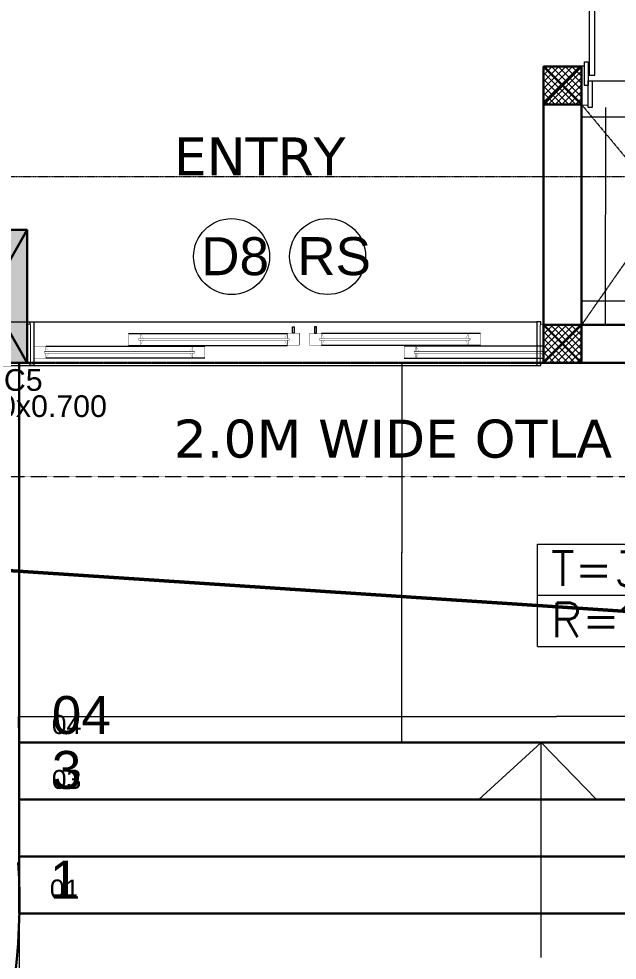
# Model space of a CAD drawing. Header units: inches. Extents: x 6 to 183294, y -48183 to 78918.
# Drawn here: x 154924 to 158074, y 33444 to 38401 of the extents above; entities that cross this region are included whole.
import ezdxf
from ezdxf.enums import TextEntityAlignment as Align

# ---------------------------------------------------------------- set-up
doc = ezdxf.new("R2010")
doc.units = ezdxf.units.IN
doc.header["$MEASUREMENT"] = 0
doc.set_wipeout_variables(frame=1)
doc.header["$PDMODE"] = 35
for name, pattern in [('( Hidden )', [0.375, 0.25, -0.125]), ('DASH', [0.35, 0.25, -0.1]), ('HIDDEN', [0.375, 0.25, -0.125]), ('PHANTOM2', [1.25, 0.625, -0.125, 0.125, -0.125, 0.125, -0.125])]:
    doc.linetypes.add(name, pattern=pattern)
for name, color, linetype, lineweight in [('asl comments 12-01-2023', 8, 'Continuous', 0), ('SDA_COL NO. DETAILS', 8, 'Continuous', 0), ('SDA_COMMENTS', 8, 'Continuous', 0), ('SDA_DIM', 8, 'Continuous', 5), ('SDA_DOOR', 2, 'Continuous', 5), ('SDA_PLAN', 8, 'Continuous', 0), ('SDA_PROJECTIONS', 8, 'HIDDEN', 0), ('SDA_RCC', 1, 'Continuous', 30), ('SDA_SCHEDULES', 8, 'Continuous', 0), ('SDA_SECTION LINE', 8, 'Continuous', 0), ('SDA_TEXT_DETAILS', 8, 'Continuous', 0), ('SDA_VOID', 8, 'HIDDEN', 0), ('SDA_WALL', 7, 'Continuous', 30), ('Substation', 7, 'Continuous', 0)]:
    doc.layers.add(name, color=color, linetype=linetype, lineweight=lineweight)
doc.layers.add('S-COLUMN', color=1, linetype='Continuous')
doc.layers.add('SDA_TEXT', color=21, linetype='Continuous')
doc.styles.add('AR', font='arial.ttf')
doc.styles.add('arial', font='verdana.ttf')
doc.styles.get("Standard").update_dxf_attribs({"font": 'txt.shx'})
doc.dimstyles.new('SDA-100', dxfattribs={"dimtxt": 0.2, "dimasz": 0.18, "dimexe": 0.18, "dimexo": 0.0625, "dimgap": 0.015, "dimtad": 0, "dimzin": 0, "dimdsep": 46, "dimtxsty": 'Standard', "dimblk": 'ARCHTICK', "dimcen": 0.09, "dimclrd": 27, "dimclre": 27, "dimclrt": 21, "dimadec": 0, "dimazin": 0, "dimtfac": 1, "dimtofl": 0, "dimtmove": 1, "dimatfit": 3, "dimfxl": 0, "dimtolj": 1, "dimtzin": 0, "dimlwd": -1, "dimlwe": -1, "dimarcsym": 0})
doc.dimstyles.new('SDA-50', dxfattribs={"dimtxt": 0.1, "dimasz": 0.05, "dimexe": 0.09, "dimexo": 0.009, "dimgap": 0, "dimtad": 0, "dimzin": 0, "dimdsep": 46, "dimtxsty": 'Standard', "dimblk": 'ARCHTICK', "dimcen": 0.1, "dimclrd": 27, "dimclre": 27, "dimclrt": 21, "dimadec": 0, "dimazin": 0, "dimtfac": 1, "dimtofl": 0, "dimtmove": 1, "dimatfit": 3, "dimfxl": 0, "dimtolj": 1, "dimtzin": 0, "dimlwd": -1, "dimlwe": -1, "dimarcsym": 0})

# ---------------------------------------------------------------- blocks, each defined once
blk = doc.blocks.new('*U204')
blk.add_circle((0.2, 0.2), 0.2)
at = {"style": 'AR'}
blk.add_attdef('DOOR', (0.0399, 0.102), '', height=0.2, dxfattribs=at)
blk = doc.blocks.new('*U208')
blk.add_circle((0.2, 0.2), 0.2)
at = {"style": 'AR'}
blk.add_attdef('DOOR', (0.0399, 0.102), '', height=0.2, dxfattribs=at)
blk = doc.blocks.new('A$C7A0A1DC5')
blk.add_wipeout([(0, 1), (1, 1), (1, 0), (0, 0)]).dxf.layer = 'SDA_RCC'
at = {"layer": 'SDA_RCC', "lineweight": 5}
h = blk.add_hatch(dxfattribs=at)
h.set_pattern_fill('ANSI37', color=252, scale=0.04, style=0)
h.set_pattern_definition([(45, (0, 0), (-0.089803, 0.089803), []), (135, (0, 0), (-0.089803, -0.089803), [])])
h.paths.add_polyline_path([(0, 1), (1, 1), (1, 0), (0, 0)])
at = {"layer": 'SDA_RCC'}
for p, q in [((0, 1), (1, 0)), ((1, 1), (0, 0))]:
    blk.add_line(p, q, dxfattribs=at)
blk.add_lwpolyline([(0, 1), (1, 1), (1, 0), (0, 0)], close=True, dxfattribs=at)
blk = doc.blocks.new('A$C06CD1293')
for p, q in [((0, 0.5498), (1.2, 0.5498)), ((0, 0.0098), (0, 0.5498)), ((1.2, 0.0098), (1.2, 0.5498)), ((0, 0.2798), (1.2, 0.2798)), ((0, 0.0098), (1.2, 0.0098))]:
    blk.add_line(p, q)
for s, p in [('T=', (0.072, 0.3301)), ('R=', (0.072, 0.0601))]:
    blk.add_text(s, height=0.18).set_placement(p)
at = {"width": 0.85}
for tag, p in [('TREAD', (0.407, 0.3292)), ('RISER', (0.407, 0.0592))]:
    blk.add_attdef(tag, p, '', height=0.18, dxfattribs=at)
blk = doc.blocks.new('_ArchTick')
at = {"color": 0, "const_width": 0.15}
blk.add_lwpolyline([(-0.5, -0.5), (0.5, 0.5)], dxfattribs=at)
blk = doc.blocks.new('*D886')
at = {"layer": 'Defpoints', "color": 0}
for p in [(157887.1, 37885.8), (157887.1, 37885.8), (158697.1, 37885.7)]:
    blk.add_point(p, dxfattribs=at)
at = {"layer": 'SDA_COMMENTS'}
for p, q in [((157887.1, 37885.8), (157887.1, 37885.8)), ((157887.1, 37885.8), (158291.9, 37885.8)), ((158697.1, 37885.8), (158292.3, 37885.8)), ((158697.1, 37885.7), (158697.1, 37885.8))]:
    blk.add_line(p, q, dxfattribs=at)
at = {"layer": 'SDA_COMMENTS', "xscale": 0.05, "yscale": 0.05, "zscale": 0.05, "rotation": 180}
blk.add_blockref('_ArchTick', (157887.1, 37885.8), dxfattribs=at)
at = {"layer": 'SDA_COMMENTS', "xscale": 0.05, "yscale": 0.05, "zscale": 0.05}
blk.add_blockref('_ArchTick', (158697.1, 37885.8), dxfattribs=at)
at = {"layer": 'SDA_COMMENTS', "insert": (158292.1, 37885.8), "char_height": 0.1, "attachment_point": 5}
blk.add_mtext('\\A1;809.93', dxfattribs=at)
blk = doc.blocks.new('COL NOS DETAIL 9 JUNE')
at = {"layer": 'SDA_COL NO. DETAILS', "ltscale": 0.8, "style": 'AR'}
for s, p in [('C5', (80.7278, -124.5189)), ('0.400x0.700', (80.3915, -124.6567))]:
    blk.add_text(s, height=0.1143, dxfattribs=at).set_placement(p, align=Align.TOP_LEFT)
blk = doc.blocks.new('*D716')
at = {"layer": 'Defpoints', "color": 0}
for p in [(158652.9, 36915.4), (157887.1, 36790), (158652.9, 36790)]:
    blk.add_point(p, dxfattribs=at)
at = {"layer": 'SDA_DIM', "color": 27}
for p, q in [((157887.1, 36790), (157887.1, 36915.6)), ((157887.1, 36915.4), (158269.5, 36915.4)), ((158652.9, 36915.4), (158270.5, 36915.4)), ((158652.9, 36790), (158652.9, 36915.6))]:
    blk.add_line(p, q, dxfattribs=at)
at = {"layer": 'SDA_DIM', "color": 27, "xscale": 0.18, "yscale": 0.18, "zscale": 0.18, "rotation": 180}
blk.add_blockref('_ArchTick', (157887.1, 36915.4), dxfattribs=at)
at = {"layer": 'SDA_DIM', "color": 27, "xscale": 0.18, "yscale": 0.18, "zscale": 0.18}
blk.add_blockref('_ArchTick', (158652.9, 36915.4), dxfattribs=at)
at = {"layer": 'SDA_DIM', "color": 21, "insert": (158270, 36915.4), "char_height": 0.2, "attachment_point": 5}
blk.add_mtext('\\A1;765.76', dxfattribs=at)
blk = doc.blocks.new('*D717')
at = {"layer": 'Defpoints', "color": 0}
for p in [(157887.2, 37950), (158013.4, 37950), (157887.1, 36790)]:
    blk.add_point(p, dxfattribs=at)
at = {"layer": 'SDA_DIM', "color": 27}
for p, q in [((157887.3, 37950), (158013.6, 37950)), ((158013.4, 37950), (158013.4, 37370.5)), ((158013.4, 36790), (158013.4, 37369.5)), ((157887.2, 36790), (158013.6, 36790))]:
    blk.add_line(p, q, dxfattribs=at)
at = {"layer": 'SDA_DIM', "color": 27, "xscale": 0.18, "yscale": 0.18, "zscale": 0.18}
for p, rotation in [((158013.4, 37950), 90), ((158013.4, 36790), 270)]:
    blk.add_blockref('_ArchTick', p, dxfattribs=dict(at, rotation=rotation))
at = {"layer": 'SDA_DIM', "color": 21, "insert": (158013.4, 37370), "char_height": 0.2, "attachment_point": 5, "rotation": 90}
blk.add_mtext('\\A1;1160.01', dxfattribs=at)
blk = doc.blocks.new('*D740')
at = {"layer": 'Defpoints', "color": 0}
for p in [(160585.9, 34727.5), (154921.4, 34666.6), (160585.9, 34665.5)]:
    blk.add_point(p, dxfattribs=at)
at = {"layer": 'SDA_DIM', "color": 27}
for p, q in [((154921.4, 34666.6), (154921.4, 34727.7)), ((154921.4, 34727.5), (157753.1, 34727.5)), ((160585.9, 34727.5), (157754.2, 34727.5)), ((160585.9, 34665.5), (160585.9, 34727.7))]:
    blk.add_line(p, q, dxfattribs=at)
at = {"layer": 'SDA_DIM', "color": 27, "xscale": 0.18, "yscale": 0.18, "zscale": 0.18, "rotation": 180}
blk.add_blockref('_ArchTick', (154921.4, 34727.5), dxfattribs=at)
at = {"layer": 'SDA_DIM', "color": 27, "xscale": 0.18, "yscale": 0.18, "zscale": 0.18}
blk.add_blockref('_ArchTick', (160585.9, 34727.5), dxfattribs=at)
at = {"layer": 'SDA_DIM', "color": 21, "insert": (157753.6, 34727.5), "char_height": 0.2, "attachment_point": 5}
blk.add_mtext('\\A1;5664.51', dxfattribs=at)
blk = doc.blocks.new('*D741')
at = {"layer": 'Defpoints', "color": 0}
for p in [(154926.2, 33690), (160865.7, 33690), (160865.7, 33013.5)]:
    blk.add_point(p, dxfattribs=at)
at = {"layer": 'SDA_DIM', "color": 27}
for p, q in [((154926.2, 33689.9), (154926.2, 33013.3)), ((160865.7, 33689.9), (160865.7, 33013.3)), ((154926.2, 33013.5), (157895.3, 33013.5)), ((160865.7, 33013.5), (157896.6, 33013.5))]:
    blk.add_line(p, q, dxfattribs=at)
at = {"layer": 'SDA_DIM', "color": 27, "xscale": 0.18, "yscale": 0.18, "zscale": 0.18, "rotation": 180}
blk.add_blockref('_ArchTick', (154926.2, 33013.5), dxfattribs=at)
at = {"layer": 'SDA_DIM', "color": 27, "xscale": 0.18, "yscale": 0.18, "zscale": 0.18}
blk.add_blockref('_ArchTick', (160865.7, 33013.5), dxfattribs=at)
at = {"layer": 'SDA_DIM', "color": 21, "insert": (157895.9, 33013.5), "char_height": 0.2, "attachment_point": 5}
blk.add_mtext('\\A1;5939.45', dxfattribs=at)
blk = doc.blocks.new('*D744')
at = {"layer": 'Defpoints', "color": 0}
for p in [(157759, 36590), (156940.8, 34590), (157759, 34590)]:
    blk.add_point(p, dxfattribs=at)
at = {"layer": 'SDA_DIM', "color": 27}
for p, q in [((157758.9, 36590), (156940.7, 36590)), ((156940.8, 36590), (156940.8, 35590.5)), ((156940.8, 34590), (156940.8, 35589.4)), ((157758.9, 34590), (156940.7, 34590))]:
    blk.add_line(p, q, dxfattribs=at)
at = {"layer": 'SDA_DIM', "color": 27, "xscale": 0.18, "yscale": 0.18, "zscale": 0.18}
for p, rotation in [((156940.8, 36590), 90), ((156940.8, 34590), 270)]:
    blk.add_blockref('_ArchTick', p, dxfattribs=dict(at, rotation=rotation))
at = {"layer": 'SDA_DIM', "color": 21, "insert": (156940.8, 35590), "char_height": 0.2, "attachment_point": 5, "rotation": 90}
blk.add_mtext('\\A1;2000.00', dxfattribs=at)
blk = doc.blocks.new('column')
at = {"layer": 'SDA_RCC'}
h = blk.add_hatch(color=252, dxfattribs=at)
h.dxf.hatch_style = 1
h.paths.add_polyline_path([(-0.5, 0.5), (-0.5, -0.5), (0.5, -0.5), (0.5, 0.5)])
for p, q in [((-0.5, 0.5), (-0.5, -0.5)), ((0.5, 0.5), (-0.5, 0.5)), ((-0.5, -0.5), (0.5, 0.5)), ((0.5, -0.5), (-0.5, 0.5)), ((0.5, -0.5), (0.5, 0.5)), ((-0.5, -0.5), (0.5, -0.5))]:
    blk.add_line(p, q, dxfattribs=at)
blk = doc.blocks.new('NEW COLS 9 JUNE')
at = {"layer": 'S-COLUMN', "xscale": 0.6999999999998181, "yscale": 0.3999999999996362, "rotation": 90}
blk.add_blockref('column', (80.6553, -124.1354, -197.598), dxfattribs=at)
blk = doc.blocks.new('*U236')
at = {"linetype": 'Continuous'}
blk.add_wipeout([(0.75, 0.175), (0.735, 0.175), (0.735, 0.2), (0.015, 0.2), (0.015, 0.175), (0, 0.175), (0, -0.025), (0.035, -0.025), (0.035, -0.04), (0.715, -0.04), (0.715, -0.025), (0.75, -0.025)], dxfattribs=at).dxf.layer = 'SDA_DOOR'
at = {"layer": 'SDA_DOOR', "color": 7, "linetype": 'Continuous', "lineweight": 30}
for p, q in [((0, 0.175), (0, -0.025)), ((0.75, 0.175), (0.75, -0.025))]:
    blk.add_line(p, q, dxfattribs=at)
at = {"layer": 'SDA_DOOR', "linetype": 'Continuous'}
blk.add_line((0.715, 0.1), (0.035, 0.1), dxfattribs=at)
for points in [[(0.68, 0.8), (0.71, 0.8), (0.71, 0.13), (0.68, 0.13)], [(0.015, 0.075), (0.015, 0.2), (0.035, 0.2), (0.035, 0.075)], [(0.735, 0.075), (0.735, 0.2), (0.715, 0.2), (0.715, 0.075)], [(0.035, -0.04), (0.035, 0.1), (0.055, 0.1), (0.055, -0.04)], [(0.715, -0.04), (0.715, 0.1), (0.695, 0.1), (0.695, -0.04)]]:
    blk.add_lwpolyline(points, close=True, dxfattribs=at)
at = {"layer": 'SDA_DOOR', "linetype": '( Hidden )', "ltscale": 0.25}
blk.add_arc((0.71, 0.13), 0.6707, 92.5638, 182.5638, dxfattribs=at)

msp = doc.modelspace()

# ---------------------------------------------------------------- linework, layer by layer
at = {"elevation": -197133.873}
msp.add_lwpolyline([(154967.702, 36589.968), (154982.702, 36589.968), (154982.702, 36789.968), (154967.702, 36789.968)], close=True, dxfattribs=at)
at = {"layer": 'asl comments 12-01-2023', "elevation": -197133.873}
msp.add_lwpolyline([(119377.67, 63247.632), (132232.862, 63247.636), (132232.862, 64807.636), (139711.2, 64807.636), (139711.2, 66208.336), (142228.703, 66208.324), (142228.712, 68307.636), (149143.243, 68307.636), (149143.243, 66887.636), (155075.207, 66887.635), (159065.823, 36589.341), (122898.097, 36589.339), (119377.67, 63247.632)], dxfattribs=at)
at = {"layer": 'SDA_DOOR', "color": 252, "lineweight": 0}
for p, q in [((154722.133, 36804.968, -197133.873), (157652.133, 36804.969, -197133.873)), ((154622.133, 36574.968, -197133.873), (157652.133, 36574.969, -197133.873))]:
    msp.add_line(p, q, dxfattribs=at)
at = {"layer": 'SDA_DOOR', "lineweight": 0}
for p, q in [((155500.702, 36744.816, -197133.873), (156337.702, 36744.816, -197133.873)), ((157354.133, 36744.816, -197133.873), (156517.133, 36744.816, -197133.873)), ((155065.702, 36677.412, -197133.873), (155902.702, 36676.816, -197133.873)), ((155500.702, 36681.489, -197133.873), (156337.702, 36681.489, -197133.873)), ((157354.133, 36681.489, -197133.873), (156517.133, 36681.489, -197133.873)), ((155902.702, 36613.816, -197133.873), (155065.702, 36613.816, -197133.873))]:
    msp.add_line(p, q, dxfattribs=at)
at = {"layer": 'SDA_DOOR', "linetype": 'Continuous', "elevation": -197133.873}
msp.add_lwpolyline([(154982.702, 36574.968), (154982.702, 36804.968), (155002.702, 36804.968), (155002.702, 36574.968)], close=True, dxfattribs=at)
at = {"layer": 'SDA_DOOR', "lineweight": 0, "elevation": -197133.873}
for points, const_width in [([(155563.702, 36718.316), (155563.702, 36745.412), (155500.702, 36745.412), (155500.702, 36682.412), (155563.702, 36682.412), (155563.702, 36708.316)], 2), ([(155563.702, 36744.816), (155578.702, 36718.316), (155563.702, 36718.316), (155563.702, 36744.816)], 1), ([(156337.702, 36744.816), (156322.702, 36718.316), (156337.702, 36718.316), (156337.702, 36744.816)], 1), ([(156337.702, 36718.316), (156337.702, 36745.412), (156400.702, 36745.412), (156400.702, 36682.412), (156337.702, 36682.412), (156337.702, 36708.316)], 2), ([(156517.133, 36718.316), (156517.133, 36745.412), (156454.133, 36745.412), (156454.133, 36682.412), (156517.133, 36682.412), (156517.133, 36708.316)], 2), ([(156517.133, 36744.816), (156532.133, 36718.316), (156517.133, 36718.316), (156517.133, 36744.816)], 1), ([(157291.133, 36744.816), (157276.133, 36718.316), (157291.133, 36718.316), (157291.133, 36744.816)], 1), ([(157291.133, 36718.316), (157291.133, 36745.412), (157354.133, 36745.412), (157354.133, 36682.412), (157291.133, 36682.412), (157291.133, 36708.316)], 2), ([(155578.702, 36708.316), (155563.702, 36708.316), (155563.702, 36681.816), (155578.702, 36708.316)], 1), ([(156322.702, 36708.316), (156337.702, 36708.316), (156337.702, 36681.816), (156322.702, 36708.316)], 1), ([(156532.133, 36708.316), (156517.133, 36708.316), (156517.133, 36681.816), (156532.133, 36708.316)], 1), ([(157276.133, 36708.316), (157291.133, 36708.316), (157291.133, 36681.816), (157276.133, 36708.316)], 1), ([(155065.702, 36676.816), (155080.702, 36650.316), (155065.702, 36650.316), (155065.702, 36676.816)], 1), ([(155080.702, 36640.316), (155065.702, 36640.316), (155065.702, 36613.816), (155080.702, 36640.316)], 1), ([(155839.702, 36676.816), (155824.702, 36650.316), (155839.702, 36650.316), (155839.702, 36676.816)], 1), ([(155824.702, 36640.316), (155839.702, 36640.316), (155839.702, 36613.816), (155824.702, 36640.316)], 1), ([(155839.702, 36650.316), (155839.702, 36677.412), (155902.702, 36677.412), (155902.702, 36614.412), (155839.702, 36614.412), (155839.702, 36640.316)], 2), ([(157015.133, 36650.316), (157015.133, 36677.412), (156952.133, 36677.412), (156952.133, 36614.412), (157015.133, 36614.412), (157015.133, 36640.316)], 2), ([(157015.133, 36676.816), (157030.133, 36650.316), (157015.133, 36650.316), (157015.133, 36676.816)], 1), ([(157030.133, 36640.316), (157015.133, 36640.316), (157015.133, 36613.816), (157030.133, 36640.316)], 1)]:
    msp.add_lwpolyline(points, dxfattribs=dict(at, const_width=const_width))
for points in [[(156374.202, 36745.412), (156364.202, 36745.412), (156364.202, 36779.665), (156374.202, 36779.665)], [(156480.633, 36745.412), (156490.633, 36745.412), (156490.633, 36779.666), (156480.633, 36779.666)]]:
    msp.add_lwpolyline(points, close=True, dxfattribs=at)
at = {"layer": 'SDA_DOOR', "lineweight": 0, "const_width": 2, "elevation": -197133.873}
for points in [[(156347.426, 36718.316), (155555.253, 36718.316), (155555.253, 36708.316), (156347.426, 36708.316)], [(156507.408, 36718.316), (157299.582, 36718.316), (157299.582, 36708.316), (156507.408, 36708.316)], [(155058.536, 36650.316), (155849.115, 36650.316), (155849.115, 36640.316), (155058.536, 36640.316)]]:
    msp.add_lwpolyline(points, close=True, dxfattribs=at)
at = {"layer": 'SDA_PLAN', "elevation": -98334.873}
for points in [[(157674.417, 33457.334), (157674.417, 34589.968), (157345.868, 34289.968)], [(157674.417, 34589.968), (157966.297, 34289.968)]]:
    msp.add_lwpolyline(points, dxfattribs=at)
at = {"layer": 'SDA_SECTION LINE', "linetype": 'PHANTOM2'}
msp.add_line((163065.331, 37569.863, -493530.873), (119443.039, 37569.863, -493530.873), dxfattribs=at)
at = {"layer": 'SDA_VOID', "elevation": -197133.873}
for points in [[(157887.133, 37949.968), (158849.917, 36789.968)], [(158697.133, 37949.968), (157887.133, 36789.968)]]:
    msp.add_lwpolyline(points, dxfattribs=at)
at = {"layer": 'SDA_WALL'}
msp.add_line((154967.702, 36789.968, -197133.873), (154967.702, 36589.968, -197133.873), dxfattribs=at)
for points, elevation in [([(158849.49, 38324.801), (159077.987, 36589.968), (157687.133, 36589.968)], -197133.873), ([(158670.79, 38149.968), (157687.133, 38149.968), (157687.133, 36589.968)], -197133.873), ([(158697.133, 37949.968), (158849.917, 36789.968), (157887.133, 36789.968)], -197133.873), ([(158697.133, 37949.968), (157887.133, 37949.968), (157887.133, 36789.968)], -197133.873), ([(154926.219, 36589.968), (154926.219, 33689.968)], -295932.873), ([(160747.133, 34589.968), (154926.219, 34589.968)], -197133.873), ([(160786.646, 34289.968), (154926.219, 34289.968)], -197133.873), ([(160826.159, 33989.968), (154926.219, 33989.968)], -197133.873), ([(160865.672, 33689.968), (154926.219, 33689.968)], -197133.873)]:
    msp.add_lwpolyline(points, dxfattribs=dict(at, elevation=elevation))
msp.add_arc((151491.02, 33757.175, -295932.873), 3435.856, 275.950795, 3.339387, dxfattribs=at)
at = {"layer": 'Substation', "color": 1, "lineweight": 50}
msp.add_line((149177.764, 35871.775, -394731.873), (183293.976, 33615.44, -394731.873), dxfattribs=at)

# ---------------------------------------------------------------- block references
at = {"layer": 'SDA_SCHEDULES', "xscale": 1000, "yscale": 1000, "zscale": 1000}
for name, p, values in [('*U208', (155844.069, 36949.154, -98334.873), {'DOOR': 'D8'}), ('*U204', (156349.753, 36949.588, -98334.873), {'DOOR': 'RS'}), ('A$C06CD1293', (157654.46, 35085.44, -98334.873), {'RISER': '150MM', 'TREAD': '300MM'})]:
    msp.add_blockref(name, p, dxfattribs=at).add_auto_attribs(values)

# ---------------------------------------------------------------- texts
at = {"layer": 'SDA_TEXT', "style": 'AR'}
for s, p in [('04', (155097.336, 34634.784, -98334.873)), ('3', (155097.336, 34345.723, -98334.873)), ('1', (155086.866, 33768.321, -98334.873))]:
    msp.add_text(s, height=200, dxfattribs=at).set_placement(p)
at = {"layer": 'SDA_TEXT', "char_height": 200, "attachment_point": 1, "style": 'arial'}
for s, insert, width in [('ENTRY', (155739.382, 37776.874, -394731.873), 892.66235), ('2.0M WIDE OTLA', (155739.382, 36290.7, -98334.873), 3735.07)]:
    msp.add_mtext(s, dxfattribs=dict(at, insert=insert, width=width))
at = {"layer": 'SDA_TEXT_DETAILS', "style": 'AR'}
for s, p in [('04', (155097.336, 34634.784, -98334.873)), ('03', (155097.336, 34345.723, -98334.873)), ('01', (155086.866, 33768.321, -98334.873))]:
    msp.add_text(s, height=100, dxfattribs=at).set_placement(p)

# ---------------------------------------------------------------- dimensions: what is measured, and where the dimension line sits
at = {"layer": 'SDA_COMMENTS'}
dim = msp.add_linear_dim(base=(157887.133, 37885.759, -98334.873), p1=(158697.062, 37885.658, -197133.873), p2=(157887.133, 37885.759, -197133.873), dimstyle='SDA-50', override={"dimzin": 1, "dimclrd": 256, "dimclre": 256, "dimclrt": 256}, dxfattribs=at)
dim.commit()
dim.dimension.update_dxf_attribs({"geometry": '*D886', "text_midpoint": (158292.097, 37885.759, -98334.873)})
at = {"layer": 'SDA_DIM'}
for base, p1, p2, picture, middle in [((160585.891, 34727.531, -98334.873), (154921.379, 34666.566, -295932.873), (160585.891, 34665.483, -197133.873), '*D740', (157753.635, 34727.531, -98334.873)), ((160865.672, 33013.469, -98334.873), (154926.219, 33689.968, -197133.873), (160865.672, 33689.968, -197133.873), '*D741', (157895.946, 33013.469, -98334.873))]:
    dim = msp.add_linear_dim(base=base, p1=p1, p2=p2, dimstyle='SDA-100', dxfattribs=at)
    dim.commit()
    dim.dimension.update_dxf_attribs({"geometry": picture, "text_midpoint": middle})

# ---------------------------------------------------------------- next in the draw order: block references
at = {"layer": 'SDA_RCC', "xscale": 200, "yscale": 200, "zscale": 1000}
msp.add_blockref('A$C7A0A1DC5', (157687.133, 36589.968, -197133.873), dxfattribs=at)

# ---------------------------------------------------------------- next in the draw order: wipeouts: each hides what was drawn before it
at = {"linetype": 'Continuous', "lineweight": 0}
msp.add_wipeout([(154967.702, 36589.968), (154982.702, 36589.968), (154982.702, 36789.968), (154967.702, 36789.968)], dxfattribs=at).translate(0, 0, -197133.873).dxf.layer = 'SDA_DOOR'

# ---------------------------------------------------------------- next in the draw order: linework, layer by layer
at = {"elevation": -197133.873}
msp.add_lwpolyline([(157687.133, 36589.969), (157672.133, 36589.969), (157672.133, 36789.969), (157687.133, 36789.969)], close=True, dxfattribs=at)
at = {"layer": 'SDA_DOOR', "color": 7, "linetype": 'Continuous', "lineweight": 30}
msp.add_line((154967.702, 36789.968, -197133.873), (154967.702, 36589.968, -197133.873), dxfattribs=at)
at = {"layer": 'SDA_DOOR', "linetype": 'Continuous', "elevation": -197133.873}
msp.add_lwpolyline([(157672.133, 36574.969), (157672.133, 36804.969), (157652.133, 36804.969), (157652.133, 36574.969)], close=True, dxfattribs=at)
at = {"layer": 'SDA_DOOR', "lineweight": 0, "const_width": 2, "elevation": -197133.873}
msp.add_lwpolyline([(155065.702, 36650.316), (155065.702, 36677.412), (155002.702, 36677.412), (155002.702, 36614.412), (155065.702, 36614.412), (155065.702, 36640.316)], dxfattribs=at)

# ---------------------------------------------------------------- next in the draw order: dimensions: what is measured, and where the dimension line sits
at = {"layer": 'SDA_DIM'}
dim = msp.add_linear_dim(base=(158013.397, 37949.979, -98334.873), p1=(157887.133, 36789.969, -98334.873), p2=(157887.218, 37949.979, -197133.873), angle=90, dimstyle='SDA-100', dxfattribs=at)
dim.commit()
dim.dimension.update_dxf_attribs({"geometry": '*D717', "text_midpoint": (158013.397, 37369.974, -98334.873)})
dim = msp.add_linear_dim(base=(158652.892, 36915.391, -98334.873), p1=(157887.133, 36789.969, -197133.873), p2=(158652.892, 36789.968, -394731.873), dimstyle='SDA-100', dxfattribs=at)
dim.commit()
dim.dimension.update_dxf_attribs({"geometry": '*D716', "text_midpoint": (158270.012, 36915.391, -98334.873)})

# ---------------------------------------------------------------- next in the draw order: wipeouts: each hides what was drawn before it
at = {"linetype": 'Continuous', "lineweight": 0}
msp.add_wipeout([(157687.133, 36589.969), (157672.133, 36589.969), (157672.133, 36789.969), (157687.133, 36789.969)], dxfattribs=at).translate(0, 0, -197133.873).dxf.layer = 'SDA_DOOR'

# ---------------------------------------------------------------- next in the draw order: linework, layer by layer
at = {"layer": 'SDA_DOOR', "color": 7, "linetype": 'Continuous', "lineweight": 30}
msp.add_line((157687.133, 36789.969, -197133.873), (157687.133, 36589.969, -197133.873), dxfattribs=at)
at = {"layer": 'SDA_DOOR', "lineweight": 0}
for p, q in [((157689.133, 36677.412, -197133.873), (156952.133, 36676.816, -197133.873)), ((156952.133, 36613.816, -197133.873), (157689.133, 36613.816, -197133.873))]:
    msp.add_line(p, q, dxfattribs=at)
at = {"layer": 'SDA_DOOR', "lineweight": 0, "const_width": 2, "elevation": -197133.873}
msp.add_lwpolyline([(157696.299, 36650.316), (157005.719, 36650.316), (157005.719, 36640.316), (157696.299, 36640.316)], close=True, dxfattribs=at)
at = {"layer": 'SDA_DOOR', "lineweight": 0, "elevation": -197133.873}
for points, const_width in [([(157689.133, 36650.316), (157689.133, 36677.412), (157652.133, 36677.412), (157652.133, 36614.412), (157689.133, 36614.412), (157689.133, 36640.316)], 2), ([(157689.133, 36676.816), (157674.133, 36650.316), (157689.133, 36650.316), (157689.133, 36676.816)], 1), ([(157674.133, 36640.316), (157689.133, 36640.316), (157689.133, 36613.816), (157674.133, 36640.316)], 1)]:
    msp.add_lwpolyline(points, dxfattribs=dict(at, const_width=const_width))
at = {"layer": 'SDA_PROJECTIONS', "linetype": 'DASH', "elevation": -197133.873}
for points in [[(156466.95, 61008.735), (159762.195, 35989.968), (157887.133, 35989.968)], [(157887.133, 35989.968), (122389.004, 35989.968), (121964.48, 39204.664)]]:
    msp.add_lwpolyline(points, dxfattribs=at)

# ---------------------------------------------------------------- next in the draw order: block references
at = {"layer": 'S-COLUMN', "xscale": 1000, "yscale": 1000, "zscale": 1000}
msp.add_blockref('NEW COLS 9 JUNE', (74112.478, 161074.76, -98334.873), dxfattribs=at)
at = {"layer": 'SDA_COL NO. DETAILS', "xscale": 1000, "yscale": 1000, "zscale": 1000}
msp.add_blockref('COL NOS DETAIL 9 JUNE', (74117.099, 161075.37, -98334.873), dxfattribs=at)

# ---------------------------------------------------------------- next in the draw order: dimensions: what is measured, and where the dimension line sits
at = {"layer": 'SDA_DIM'}
dim = msp.add_linear_dim(base=(156940.841, 34589.968, -98334.873), p1=(157759.001, 36589.968, -197133.873), p2=(157759.001, 34589.968, -197133.873), angle=90, dimstyle='SDA-100', dxfattribs=at)
dim.commit()
dim.dimension.update_dxf_attribs({"geometry": '*D744', "text_midpoint": (156940.841, 35589.968, -98334.873)})

# ---------------------------------------------------------------- next in the draw order: block references
at = {"layer": 'SDA_DOOR', "linetype": 'Continuous', "xscale": -1000, "yscale": 1000, "zscale": 1000, "rotation": 359.9999999999998}
msp.add_blockref('*U236', (158637.132, 37974.968, -197133.873), dxfattribs=at)

# ---------------------------------------------------------------- next in the draw order: block references
at = {"layer": 'SDA_RCC', "xscale": 200, "yscale": 200, "zscale": 1000}
msp.add_blockref('A$C7A0A1DC5', (157687.133, 37949.968, -197133.873), dxfattribs=at)

# ---------------------------------------------------------------- next in the draw order: linework, layer by layer
at = {"layer": 'SDA_WALL', "linetype": '( Hidden )', "elevation": -394731.873}
msp.add_lwpolyline([(120028.952, 58419.363), (119386.866, 63247.672), (132243.222, 63247.646), (132249.81, 63247.673), (132249.81, 63297.653), (132249.81, 64807.81), (139717.95, 64807.667), (139719.833, 66208.14), (142245.652, 66208.228), (142245.661, 68307.67), (149160.277, 68307.617), (149160.192, 66887.67), (155080.87, 66888.223), (155606.998, 62943.05), (155872.168, 60929.774), (159078.068, 36589.358), (157887.213, 36589.358), (145666.335, 36589.358), (122915.06, 36589.358), (122559.396, 39282.606), (120028.952, 58419.363)], dxfattribs=at)

doc.saveas('drawing.dxf')
